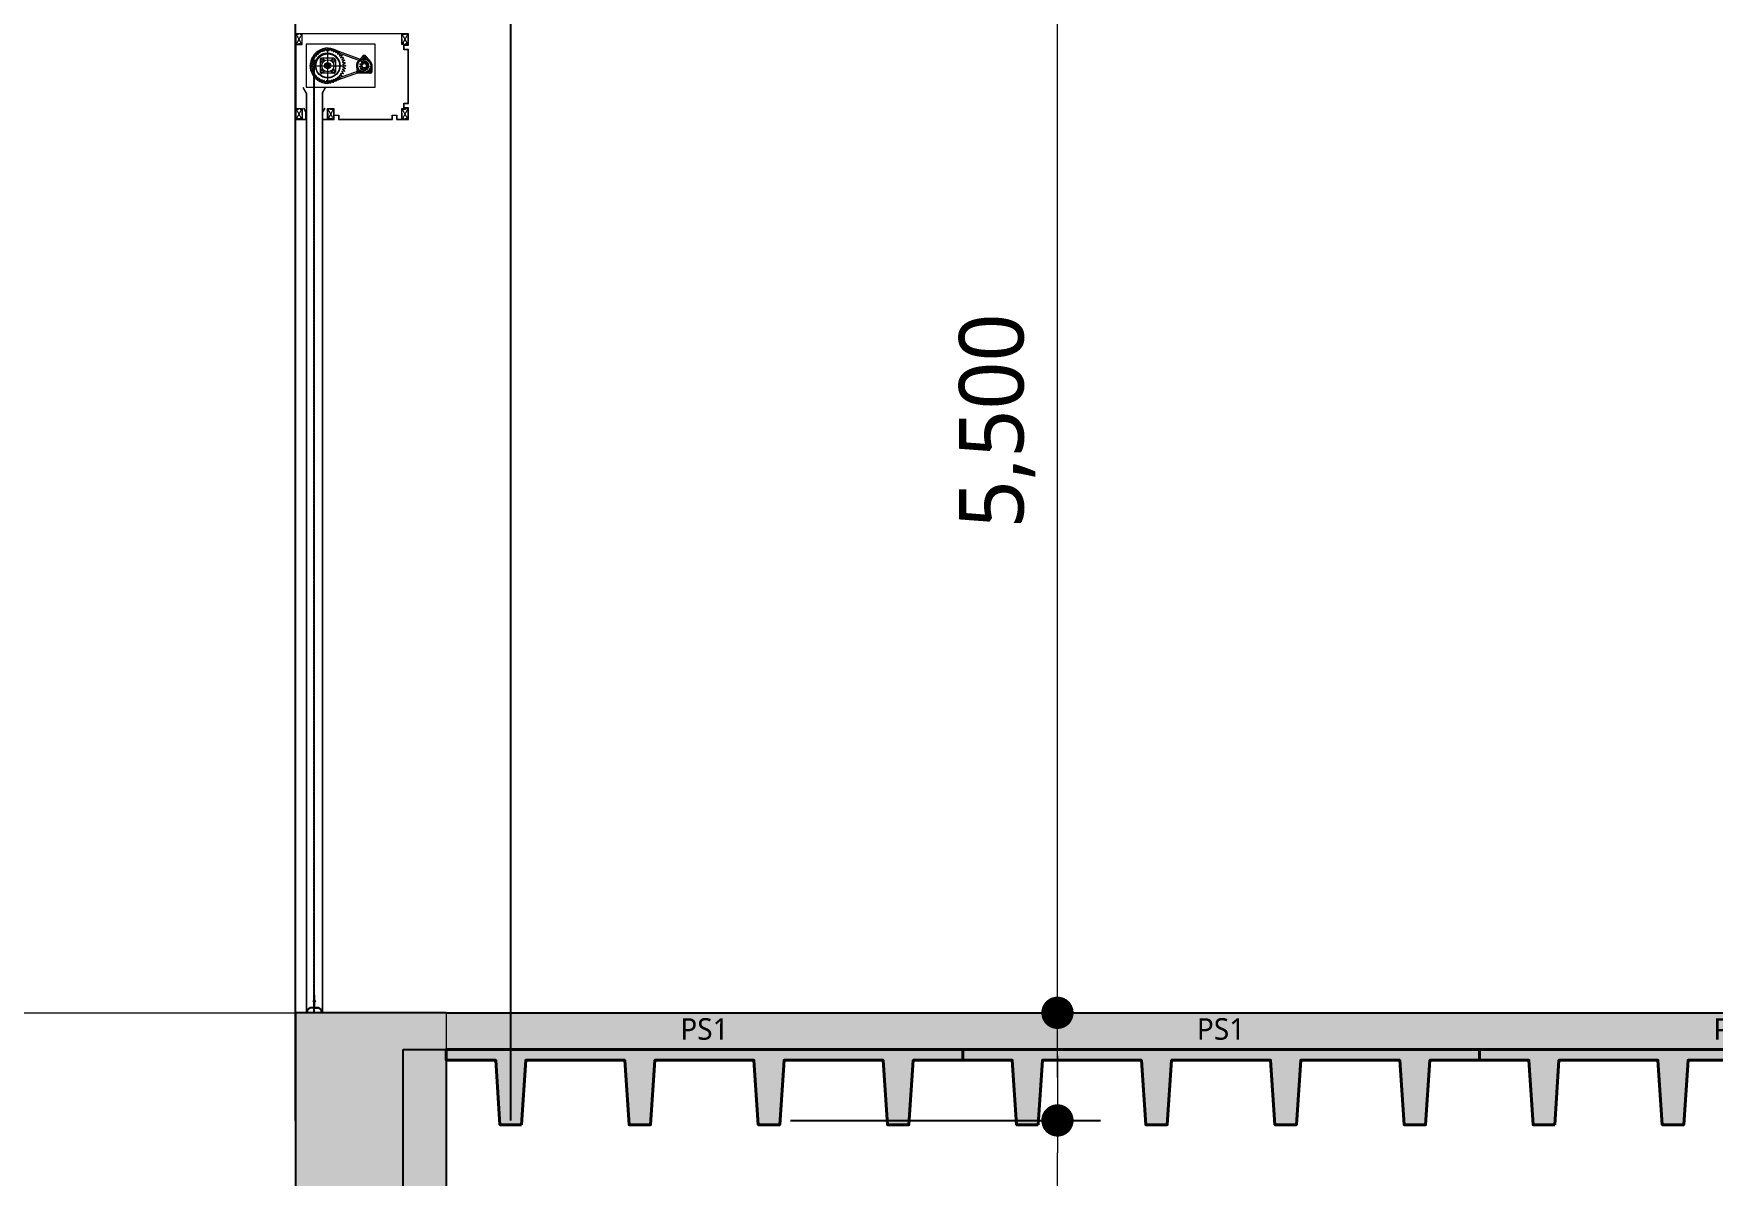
# Model space of a CAD drawing. Header units: millimetres. Extents: x 0 to 420000, y 0 to 297000.
# Drawn here: x 229296 to 237100, y 93690 to 98999 of the extents above; entities that cross this region are included whole.
import ezdxf
from ezdxf.enums import TextEntityAlignment as Align

# ---------------------------------------------------------------- set-up
doc = ezdxf.new("R2010")
doc.units = ezdxf.units.MM
for name, pattern in [('0731_main_plan$0$form_$0$y-Landschaft$0$_$1$20120914_Verkehrsflächen_Grün$0$20120628_xref - Gammel$1$3_H-GL_F1_U3 - Default$0${ Offset Lines }', [0]), ('CEN', [62, 60, -1, 0, -1]), ('CENTER', [2, 1.25, -0.25, 0.25, -0.25]), ('HIDDENX2', [0.75, 0.5, -0.25])]:
    doc.linetypes.add(name, pattern=pattern)
doc.layers.get('Defpoints').update_dxf_attribs({"color": 140})
for name, color, linetype, lineweight in [('A-AXIS-LINE', 1, 'CEN', 15), ('A-CONC-LIN1', 2, 'Continuous', 40), ('A-CONC-LIN2', 7, 'Continuous', 25), ('A-ELEV-LIN2', 7, 'Continuous', 25), ('A-ELEV-LIN3', 8, 'Continuous', 18), ('DJ', 7, 'Continuous', 5)]:
    doc.layers.add(name, color=color, linetype=linetype, lineweight=lineweight)
doc.layers.add('A-CONC-SOLD', color=253, linetype='CEN')
doc.layers.add('CEN', color=1, linetype='CEN')
doc.layers.add('A-XXXX-NPLT', color=144, linetype='Continuous', lineweight=15, plot=False)
doc.styles.add('HY울릉도L', font='')
doc.styles.add('맑은고딕', font='')
doc.styles.get('HY울릉도L').set_extended_font_data('HYwulM')
doc.styles.get('맑은고딕').set_extended_font_data('Malgun Gothic')
doc.dimstyles.new('CDIM', dxfattribs={"dimtxt": 3, "dimasz": 1.5, "dimexe": 2, "dimexo": 1, "dimgap": 1, "dimtad": 1, "dimdec": 0, "dimrnd": 0.5, "dimzin": 0, "dimdsep": 32, "dimlunit": 6, "dimtxsty": 'HY울릉도L', "dimblk1": '_CIDOT', "dimblk2": '_CIDOT', "dimsah": 1, "dimcen": 5.5, "dimclrd": 2, "dimclre": 2, "dimclrt": 7, "dimadec": 0, "dimazin": 0, "dimtfac": 1, "dimtdec": 0, "dimtix": 1, "dimtmove": 2, "dimatfit": 1, "dimldrblk": '_CIDOT', "dimfxl": 1, "dimtolj": 1, "dimtzin": 0, "dimlwd": -1, "dimarcsym": 0})

# ---------------------------------------------------------------- blocks, each defined once
blk = doc.blocks.new('axis(211208)')
at = {"layer": 'A-AXIS-LINE', "ltscale": 1000}
blk.add_line((4631788.1, -371118.7), (4955413.1, -371118.7), dxfattribs=at)
blk = doc.blocks.new('9층')
at = {"layer": 'A-ELEV-LIN2'}
for p, q in [((4800823.8, -411618.7), (4800823.8, -402568.5)), ((4801823.8, -411618.7), (4801823.8, -402568.5))]:
    blk.add_line(p, q, dxfattribs=at)
at = {"layer": 'A-ELEV-LIN3'}
for p, q in [((4800906.9, -406671.9), (4800908.5, -406669.6)), ((4800906.9, -406671.9), (4800914.3, -406680.8)), ((4800908.5, -406669.6), (4800919.3, -406673.9)), ((4800915, -406662), (4800917, -406660)), ((4800915, -406662), (4800921, -406671.9)), ((4800917, -406660), (4800927, -406666)), ((4800919.3, -406673.9), (4800921, -406671.9)), ((4800924.6, -406653.5), (4800926.9, -406651.8)), ((4800924.6, -406653.5), (4800929, -406664.3)), ((4800926.9, -406651.8), (4800935.8, -406659.3)), ((4800927, -406666), (4800929, -406664.3)), ((4800935.4, -406646.6), (4800937.9, -406645.3)), ((4800935.4, -406646.6), (4800938, -406657.9)), ((4800935.8, -406659.3), (4800938, -406657.9)), ((4800937.9, -406645.3), (4800945.6, -406654.1)), ((4800945.6, -406654.1), (4800948, -406653.1)), ((4800947.2, -406641.5), (4800949.9, -406640.6)), ((4800947.2, -406641.5), (4800948, -406653.1)), ((4800949.9, -406640.6), (4800956, -406650.5)), ((4800956, -406650.5), (4800958.6, -406649.9)), ((4800959.6, -406638.3), (4800958.6, -406649.9)), ((4800959.6, -406638.3), (4800962.4, -406637.9)), ((4800962.4, -406637.9), (4800966.9, -406648.5)), ((4800966.9, -406648.5), (4800969.5, -406648.3)), ((4800972.4, -406637.1), (4800969.5, -406648.3)), ((4800973.8, -406660.8), (4800971.6, -406660.8)), ((4800973.8, -406661.5), (4800971.6, -406661.5)), ((4800972.4, -406637.1), (4800975.2, -406637.1)), ((4800973.8, -406791.5), (4800973.8, -406646)), ((4800975.2, -406637.1), (4800978, -406648.3)), ((4800978, -406648.3), (4800980.6, -406648.5)), ((4800985.1, -406637.9), (4800980.6, -406648.5)), ((4800985.1, -406637.9), (4800987.9, -406638.3)), ((4800987.9, -406638.3), (4800988.9, -406649.9)), ((4800988.9, -406649.9), (4800991.5, -406650.5)), ((4800997.7, -406640.6), (4800991.5, -406650.5)), ((4800997.7, -406640.6), (4801000.3, -406641.5)), ((4801000.3, -406641.5), (4800999.5, -406653.1)), ((4800999.5, -406653.1), (4801002, -406654.1)), ((4801009.6, -406645.3), (4801002, -406654.1)), ((4801007.7, -406652.2), (4801150.1, -406705.6)), ((4801012.1, -406646.6), (4801009.5, -406657.9)), ((4801009.5, -406657.9), (4801011.7, -406659.3)), ((4801009.6, -406645.3), (4801012.1, -406646.6)), ((4801010.9, -406646), (4801153.2, -406699.4)), ((4801020.6, -406651.8), (4801011.7, -406659.3)), ((4801022.9, -406653.5), (4801018.5, -406664.3)), ((4801018.5, -406664.3), (4801020.5, -406666)), ((4801030.5, -406660), (4801020.5, -406666)), ((4801020.6, -406651.8), (4801022.9, -406653.5)), ((4801032.5, -406662), (4801026.5, -406671.9)), ((4801026.5, -406671.9), (4801028.2, -406673.9)), ((4801039, -406669.6), (4801028.2, -406673.9)), ((4801030.5, -406660), (4801032.5, -406662)), ((4801040.6, -406671.9), (4801033.2, -406680.8)), ((4801039, -406669.6), (4801040.6, -406671.9)), ((4801137.7, -406673), (4801117.6, -406694.9)), ((4801136.4, -406674.4), (4801136.4, -406684.3)), ((4801137.7, -406684.1), (4801137.7, -406670)), ((4801137.7, -406670), (4801149, -406670)), ((4801149, -406684.1), (4801149, -406670)), ((4801149, -406672.9), (4801169.2, -406694.9)), ((4801150.4, -406674.4), (4801150.4, -406684.3)), ((4800892.1, -406717.3), (4800903.4, -406714.5)), ((4800892.1, -406720.1), (4800892.1, -406717.3)), ((4800892.1, -406720.1), (4800903.4, -406722.9)), ((4800892.9, -406707.3), (4800893.3, -406704.6)), ((4800892.9, -406707.3), (4800903.6, -406711.9)), ((4800892.9, -406730.1), (4800903.6, -406725.6)), ((4800893.3, -406732.9), (4800892.9, -406730.1)), ((4800893.3, -406704.6), (4800904.9, -406703.5)), ((4800893.3, -406732.9), (4800904.9, -406733.9)), ((4800895.7, -406694.8), (4800896.5, -406692.2)), ((4800895.7, -406694.8), (4800905.5, -406701)), ((4800895.7, -406742.6), (4800905.5, -406736.5)), ((4800896.5, -406745.3), (4800895.7, -406742.6)), ((4800896.5, -406692.2), (4800908.1, -406693)), ((4800896.5, -406745.3), (4800908.1, -406744.5)), ((4800900.4, -406682.9), (4800901.7, -406680.4)), ((4800900.4, -406682.9), (4800909.1, -406690.5)), ((4800900.4, -406754.5), (4800909.1, -406746.9)), ((4800901, -406718.7), (4801046.5, -406718.7)), ((4800901.7, -406680.4), (4800913, -406683)), ((4800903.4, -406714.5), (4800903.6, -406711.9)), ((4800903.6, -406725.6), (4800903.4, -406722.9)), ((4800904.9, -406703.5), (4800905.5, -406701)), ((4800905.5, -406736.5), (4800904.9, -406733.9)), ((4800908.1, -406693), (4800909.1, -406690.5)), ((4800909.1, -406746.9), (4800908.1, -406744.5)), ((4800913, -406683), (4800914.3, -406680.8)), ((4800938.6, -406690.6), (4800938.6, -406746.9)), ((4800938.6, -406693.5), (4800946, -406700.9)), ((4800946, -406736.5), (4800938.6, -406744)), ((4801001.9, -406683.5), (4800945.6, -406683.5)), ((4801001.9, -406753.9), (4800945.6, -406753.9)), ((4800948.5, -406683.5), (4800955.9, -406690.9)), ((4800955.9, -406746.5), (4800948.5, -406753.9)), ((4800963.2, -406719.3), (4800974.3, -406708.2)), ((4800978.3, -406709.2), (4800964.2, -406723.3)), ((4800981.2, -406711.2), (4800966.3, -406726.2)), ((4800983.3, -406714.2), (4800969.2, -406728.2)), ((4800972.8, -406800.4), (4801143.2, -406740.4)), ((4800972.9, -406793.4), (4801143.2, -406733.4)), ((4800984.3, -406718.1), (4800973.2, -406729.3)), ((4800999, -406683.5), (4800991.6, -406690.9)), ((4800991.6, -406746.5), (4800999, -406753.9)), ((4801008.9, -406693.5), (4801001.5, -406700.9)), ((4801001.5, -406736.5), (4801008.9, -406744)), ((4801008.9, -406690.6), (4801008.9, -406746.9)), ((4801031, -406718.7), (4801031.7, -406718.7)), ((4801033.2, -406680.8), (4801034.6, -406683)), ((4801045.9, -406680.4), (4801034.6, -406683)), ((4801047.1, -406682.9), (4801038.4, -406690.5)), ((4801038.4, -406690.5), (4801039.4, -406693)), ((4801039.4, -406744.5), (4801038.4, -406746.9)), ((4801047.1, -406754.5), (4801038.4, -406746.9)), ((4801051, -406692.2), (4801039.4, -406693)), ((4801051, -406745.3), (4801039.4, -406744.5)), ((4801051.8, -406694.8), (4801042, -406701)), ((4801042, -406701), (4801042.6, -406703.5)), ((4801042.6, -406733.9), (4801042, -406736.5)), ((4801051.8, -406742.6), (4801042, -406736.5)), ((4801054.2, -406704.6), (4801042.6, -406703.5)), ((4801054.2, -406732.9), (4801042.6, -406733.9)), ((4801054.6, -406707.3), (4801043.9, -406711.9)), ((4801043.9, -406711.9), (4801044.1, -406714.5)), ((4801044.1, -406722.9), (4801043.9, -406725.6)), ((4801054.6, -406730.1), (4801043.9, -406725.6)), ((4801055.4, -406717.3), (4801044.1, -406714.5)), ((4801055.4, -406720.1), (4801044.1, -406722.9)), ((4801045.9, -406680.4), (4801047.1, -406682.9)), ((4801051, -406692.2), (4801051.8, -406694.8)), ((4801051.8, -406742.6), (4801051, -406745.3)), ((4801054.2, -406704.6), (4801054.6, -406707.3)), ((4801054.6, -406730.1), (4801054.2, -406732.9)), ((4801055.4, -406717.3), (4801055.4, -406720.1)), ((4801108.3, -406718.7), (4801108.3, -406749)), ((4801114.1, -406738.1), (4801108.3, -406743.9)), ((4801173.7, -406753.8), (4801113.1, -406753.8)), ((4801124.1, -406748), (4801118.2, -406753.8)), ((4801121.9, -406720.4), (4801128.7, -406718.6)), ((4801122.3, -406723.2), (4801121.9, -406720.4)), ((4801122.3, -406723.2), (4801129.3, -406723.1)), ((4801123.3, -406711.1), (4801124.4, -406708.5)), ((4801123.3, -406711.1), (4801129.2, -406714.8)), ((4801124.4, -406708.5), (4801131.1, -406710.6)), ((4801126.2, -406731.7), (4801130.9, -406726.5)), ((4801128.1, -406733.9), (4801126.2, -406731.7)), ((4801128.1, -406733.9), (4801134, -406730)), ((4801128.7, -406718.6), (4801129.2, -406714.8)), ((4801130.9, -406726.5), (4801129.3, -406723.1)), ((4801130.6, -406701.4), (4801133, -406699.9)), ((4801130.6, -406701.4), (4801133.6, -406707.7)), ((4801131.1, -406710.6), (4801133.6, -406707.7)), ((4801133, -406699.9), (4801137.4, -406705.3)), ((4801137.1, -406732), (4801134, -406730)), ((4801136, -406739), (4801137.1, -406732)), ((4801138.7, -406739.8), (4801136, -406739)), ((4801137.4, -406705.3), (4801141.1, -406704.2)), ((4801138.7, -406739.8), (4801141.6, -406733.3)), ((4801142, -406697.2), (4801141.1, -406704.2)), ((4801145.3, -406733.3), (4801141.6, -406733.3)), ((4801142, -406697.2), (4801144.8, -406697.2)), ((4801144.8, -406697.2), (4801145.7, -406704.2)), ((4801148.1, -406739.8), (4801145.3, -406733.3)), ((4801145.7, -406704.2), (4801149.3, -406705.2)), ((4801150.8, -406739), (4801148.1, -406739.8)), ((4801153.9, -406699.9), (4801149.3, -406705.2)), ((4801152.9, -406730), (4801149.8, -406732)), ((4801150.8, -406739), (4801149.8, -406732)), ((4801158.8, -406733.9), (4801152.9, -406730)), ((4801156.2, -406701.4), (4801153.2, -406707.7)), ((4801153.2, -406707.7), (4801155.7, -406710.5)), ((4801153.9, -406699.9), (4801156.2, -406701.4)), ((4801162.4, -406708.5), (4801155.7, -406710.5)), ((4801157.5, -406723), (4801155.9, -406726.5)), ((4801160.6, -406731.7), (4801155.9, -406726.5)), ((4801164.5, -406723.2), (4801157.5, -406723)), ((4801163.6, -406711.1), (4801157.6, -406714.7)), ((4801157.6, -406714.7), (4801158.1, -406718.5)), ((4801164.9, -406720.4), (4801158.1, -406718.5)), ((4801160.6, -406731.7), (4801158.8, -406733.9)), ((4801162.4, -406708.5), (4801163.6, -406711.1)), ((4801162.8, -406748), (4801168.6, -406753.8)), ((4801164.9, -406720.4), (4801164.5, -406723.2)), ((4801172.7, -406738.1), (4801178.5, -406743.9)), ((4801178.5, -406718.7), (4801178.5, -406749)), ((4800860.8, -406820.9), (4800859.8, -406821.5)), ((4800873.8, -406845.7), (4800859.8, -406821.5)), ((4800875, -406845.4), (4800860.8, -406820.9)), ((4800901.7, -406757), (4800900.4, -406754.5)), ((4800901.7, -406757), (4800913, -406754.4)), ((4800906.9, -406765.6), (4800914.3, -406756.7)), ((4800908.5, -406767.8), (4800906.9, -406765.6)), ((4800908.5, -406767.8), (4800919.3, -406763.5)), ((4800914.3, -406756.7), (4800913, -406754.4)), ((4800915, -406775.5), (4800921, -406765.5)), ((4800917, -406777.4), (4800915, -406775.5)), ((4800917, -406777.4), (4800927, -406771.5)), ((4800921, -406765.5), (4800919.3, -406763.5)), ((4800924.6, -406783.9), (4800929, -406773.2)), ((4800926.9, -406785.6), (4800924.6, -406783.9)), ((4800926.9, -406785.6), (4800935.8, -406778.1)), ((4800929, -406773.2), (4800927, -406771.5)), ((4800935.4, -406790.8), (4800938, -406779.5)), ((4800937.9, -406792.1), (4800935.4, -406790.8)), ((4800938, -406779.5), (4800935.8, -406778.1)), ((4800937.9, -406792.1), (4800945.6, -406783.3)), ((4800948, -406784.4), (4800945.6, -406783.3)), ((4800947.2, -406795.9), (4800948, -406784.4)), ((4800949.9, -406796.8), (4800947.2, -406795.9)), ((4800947.6, -406845.4), (4800961.7, -406820.9)), ((4800948.8, -406845.7), (4800962.7, -406821.5)), ((4800949.9, -406796.8), (4800956, -406787)), ((4800958.6, -406787.6), (4800956, -406787)), ((4800959.6, -406799.1), (4800958.6, -406787.6)), ((4800962.4, -406799.6), (4800959.6, -406799.1)), ((4800961.7, -406820.9), (4800962.7, -406821.5)), ((4800962.4, -406799.6), (4800966.9, -406788.9)), ((4800969.5, -406789.1), (4800966.9, -406788.9)), ((4800972.4, -406800.4), (4800969.5, -406789.1)), ((4800975.2, -406800.4), (4800972.4, -406800.4)), ((4800975.2, -406800.4), (4800978, -406789.1)), ((4800980.6, -406788.9), (4800978, -406789.1)), ((4800985.1, -406799.6), (4800980.6, -406788.9)), ((4800987.9, -406799.1), (4800985.1, -406799.6)), ((4800987.9, -406799.1), (4800988.9, -406787.6)), ((4800991.5, -406787), (4800988.9, -406787.6)), ((4800997.7, -406796.8), (4800991.5, -406787)), ((4801000.3, -406795.9), (4800997.7, -406796.8)), ((4801002, -406783.3), (4800999.5, -406784.4)), ((4801000.3, -406795.9), (4800999.5, -406784.4)), ((4801009.6, -406792.1), (4801002, -406783.3)), ((4801011.7, -406778.1), (4801009.5, -406779.5)), ((4801012.1, -406790.8), (4801009.5, -406779.5)), ((4801012.1, -406790.8), (4801009.6, -406792.1)), ((4801020.6, -406785.6), (4801011.7, -406778.1)), ((4801020.5, -406771.5), (4801018.5, -406773.2)), ((4801022.9, -406783.9), (4801018.5, -406773.2)), ((4801030.5, -406777.4), (4801020.5, -406771.5)), ((4801022.9, -406783.9), (4801020.6, -406785.6)), ((4801028.2, -406763.5), (4801026.5, -406765.5)), ((4801032.5, -406775.5), (4801026.5, -406765.5)), ((4801039, -406767.8), (4801028.2, -406763.5)), ((4801032.5, -406775.5), (4801030.5, -406777.4)), ((4801034.6, -406754.4), (4801033.2, -406756.7)), ((4801040.6, -406765.6), (4801033.2, -406756.7)), ((4801045.9, -406757), (4801034.6, -406754.4)), ((4801040.6, -406765.6), (4801039, -406767.8)), ((4801047.1, -406754.5), (4801045.9, -406757)), ((4800873.8, -406845.7), (4800873.8, -411118.7)), ((4800875, -406845.4), (4800875, -411118.7)), ((4800947.6, -406845.4), (4800947.6, -411118.7)), ((4800948.8, -406845.7), (4800948.8, -411118.7))]:
    blk.add_line(p, q, dxfattribs=at)
blk.add_lwpolyline([(4801193.8, -406618.7), (4800873.8, -406618.7), (4800873.8, -406818.7), (4801193.8, -406818.7)], close=True, dxfattribs=at)
for centre, radius in [((4800973.8, -406718.7), 57.2), ((4800973.8, -406718.7), 55), ((4801143.4, -406678), 4.16), ((4800947.4, -406692.3), 5.28), ((4800947.4, -406745.1), 5.28), ((4800973.8, -406718.7), 28.1), ((4800973.8, -406718.7), 14.2), ((4800973.8, -406718.7), 10.6), ((4801000.1, -406692.3), 5.28), ((4801000.1, -406745.1), 5.28), ((4801143.4, -406718.7), 35.1), ((4801114.6, -406747.5), 4.16), ((4801143.4, -406718.7), 30.4), ((4801143.4, -406718.7), 10.3), ((4801172.2, -406747.5), 4.16)]:
    blk.add_circle(centre, radius, dxfattribs=at)
for centre, radius, start, end in [((4800973.8, -406718.7), 81.6, 62.94208, 269.33238), ((4800973.8, -406718.7), 74.7, 62.93952, 269.33494), ((4800971.6, -406721.5), 60.7, 90, 180), ((4800971.6, -406721.5), 60, 90, 180), ((4800973.8, -406718.7), 58, 0, 90), ((4800973.8, -406718.7), 57.3, 0, 90), ((4800945.6, -406690.6), 7.04, 90, 180), ((4800945.6, -406746.9), 7.04, 180, 270), ((4800941, -406705.9), 7.04, 338.57818, 45), ((4800941, -406731.6), 7.04, 315, 21.42182), ((4800960.9, -406686), 7.04, 225, 291.42182), ((4800960.9, -406751.5), 7.04, 68.57818, 135), ((4800986.6, -406686), 7.04, 248.57818, 315), ((4800986.6, -406751.5), 7.04, 45, 111.42182), ((4801006.5, -406705.9), 7.04, 135, 201.42182), ((4801006.5, -406731.6), 7.04, 158.57818, 225), ((4801001.9, -406690.6), 7.04, 0, 90), ((4801001.9, -406746.9), 7.04, 270, 0), ((4801143.4, -406718.7), 46.4, 220.779, 229.221), ((4801143.4, -406718.7), 21.6, 269.3057, 62.96964), ((4801143.4, -406718.7), 14.7, 269.3057, 62.96964), ((4801143.4, -406718.7), 46.4, 310.779, 319.221)]:
    blk.add_arc(centre, radius, start, end, dxfattribs=at)
at = {"layer": 'CEN', "color": 1, "linetype": 'CENTER'}
blk.add_line((4800911.3, -411118.7), (4800911.3, -406689), dxfattribs=at)
at = {"layer": 'DJ', "color": 8, "linetype": 'HIDDENX2'}
for p, q in [((4800852.5, -406617.4), (4800827.5, -406572.4)), ((4800852.5, -406572.4), (4800827.5, -406617.4)), ((4801345.1, -406617.4), (4801320.1, -406572.4)), ((4801345.1, -406572.4), (4801320.1, -406617.4)), ((4800852.5, -406965), (4800827.5, -406920)), ((4800852.5, -406920), (4800827.5, -406965)), ((4801000.1, -406965), (4800975.1, -406920)), ((4801000.1, -406920), (4800975.1, -406965)), ((4801345.1, -406965), (4801320.1, -406920)), ((4801345.1, -406920), (4801320.1, -406965))]:
    blk.add_line(p, q, dxfattribs=at)
at = {"layer": 'DJ', "color": 4}
for p, q in [((4800910.9, -411117.2), (4800910.9, -406721.5)), ((4800911.6, -411117.2), (4800911.6, -406721.5)), ((4800910.9, -411117.2), (4800911.6, -411117.2))]:
    blk.add_line(p, q, dxfattribs=at)
at = {"layer": 'DJ', "color": 1, "linetype": 'Continuous'}
for p, q in [((4800906.6, -411063.4), (4800906.6, -411067.1)), ((4800906.8, -411063.2), (4800906.7, -411063.2)), ((4800906.8, -411067.2), (4800906.7, -411067.2)), ((4800906.8, -411063.2), (4800906.8, -411067.2)), ((4800907.1, -411063.1), (4800907, -411063.1)), ((4800907.1, -411067.3), (4800907, -411067.3)), ((4800907.3, -411063), (4800907.1, -411063.2)), ((4800907.2, -411063), (4800907.1, -411063.1)), ((4800907.1, -411063), (4800907.1, -411063)), ((4800907.1, -411063), (4800909.3, -411063)), ((4800907.1, -411067.5), (4800907.1, -411063)), ((4800907.2, -411063.1), (4800907.1, -411063.3)), ((4800907.2, -411063.2), (4800907.1, -411063.4)), ((4800907.1, -411063.4), (4800907.1, -411063.4)), ((4800907.1, -411063.5), (4800907.1, -411063.5)), ((4800907.1, -411063.6), (4800907.1, -411063.6)), ((4800907.1, -411063.7), (4800907.1, -411063.7)), ((4800907.1, -411063.8), (4800907.1, -411063.8)), ((4800907.1, -411064.4), (4800907.1, -411064.4)), ((4800907.1, -411064.5), (4800907.1, -411064.6)), ((4800907.1, -411064.5), (4800907.1, -411064.5)), ((4800907.1, -411064.6), (4800907.1, -411064.6)), ((4800907.1, -411064.7), (4800907.1, -411064.8)), ((4800907.1, -411064.7), (4800907.1, -411064.7)), ((4800907.1, -411064.8), (4800907.1, -411064.9)), ((4800907.2, -411064.9), (4800907.1, -411065)), ((4800907.2, -411064.9), (4800907.1, -411064.9)), ((4800907.2, -411065), (4800907.1, -411065.2)), ((4800907.2, -411065), (4800907.1, -411065.1)), ((4800907.3, -411065.1), (4800907.1, -411065.3)), ((4800907.2, -411065.1), (4800907.1, -411065.3)), ((4800907.3, -411065.2), (4800907.1, -411065.4)), ((4800907.3, -411065.3), (4800907.1, -411065.5)), ((4800907.2, -411065.5), (4800907.1, -411065.6)), ((4800907.2, -411065.6), (4800907.1, -411065.7)), ((4800907.1, -411065.7), (4800907.1, -411065.7)), ((4800907.1, -411065.8), (4800907.1, -411065.8)), ((4800907.1, -411065.9), (4800907.1, -411065.9)), ((4800907.1, -411066), (4800907.1, -411066)), ((4800907.1, -411066.7), (4800907.1, -411066.7)), ((4800907.1, -411066.8), (4800907.1, -411066.9)), ((4800907.1, -411066.8), (4800907.1, -411066.8)), ((4800907.1, -411066.9), (4800907.1, -411066.9)), ((4800907.1, -411067), (4800907.1, -411067.1)), ((4800907.1, -411067), (4800907.1, -411067)), ((4800907.1, -411067.1), (4800907.1, -411067.2)), ((4800907.2, -411067.2), (4800907.1, -411067.3)), ((4800907.2, -411067.2), (4800907.1, -411067.3)), ((4800907.2, -411067.3), (4800907.1, -411067.5)), ((4800907.2, -411067.3), (4800907.1, -411067.4)), ((4800907.1, -411067.5), (4800909.3, -411067.5)), ((4800907.3, -411067.4), (4800907.2, -411067.5)), ((4800907.3, -411067.4), (4800907.2, -411067.5)), ((4800909.1, -411065.2), (4800907.3, -411065.2)), ((4800909.3, -411063), (4800909.1, -411063.1)), ((4800909.2, -411063), (4800909.1, -411063.1)), ((4800909.1, -411063), (4800909.1, -411063)), ((4800909.3, -411064.9), (4800909.1, -411065.1)), ((4800909.3, -411065), (4800909.1, -411065.2)), ((4800909.3, -411065.1), (4800909.1, -411065.3)), ((4800909.3, -411065.2), (4800909.1, -411065.3)), ((4800909.3, -411067.2), (4800909.1, -411067.5)), ((4800909.3, -411067.2), (4800909.1, -411067.3)), ((4800909.3, -411063), (4800909.2, -411063.2)), ((4800909.3, -411063.1), (4800909.2, -411063.2)), ((4800909.3, -411063.2), (4800909.2, -411063.3)), ((4800909.3, -411063.3), (4800909.2, -411063.4)), ((4800909.3, -411063.3), (4800909.2, -411063.3)), ((4800909.3, -411064.8), (4800909.2, -411065)), ((4800909.3, -411064.8), (4800909.2, -411064.9)), ((4800909.3, -411065.2), (4800909.2, -411065.4)), ((4800909.3, -411065.3), (4800909.2, -411065.5)), ((4800909.3, -411065.4), (4800909.2, -411065.5)), ((4800909.3, -411065.5), (4800909.2, -411065.6)), ((4800909.3, -411065.6), (4800909.2, -411065.6)), ((4800909.3, -411067), (4800909.2, -411067.1)), ((4800909.3, -411067.1), (4800909.2, -411067.2)), ((4800909.3, -411067.3), (4800909.2, -411067.5)), ((4800909.3, -411067.4), (4800909.2, -411067.5)), ((4800909.3, -411067.5), (4800909.3, -411063)), ((4800909.3, -411063.4), (4800909.3, -411063.5)), ((4800909.3, -411063.5), (4800909.3, -411063.5)), ((4800909.3, -411063.6), (4800909.3, -411063.6)), ((4800909.3, -411063.7), (4800909.3, -411063.7)), ((4800909.3, -411063.7), (4800909.3, -411063.7)), ((4800909.3, -411064.4), (4800909.3, -411064.5)), ((4800909.3, -411064.5), (4800909.3, -411064.5)), ((4800909.3, -411064.6), (4800909.3, -411064.6)), ((4800909.3, -411064.7), (4800909.3, -411064.7)), ((4800909.3, -411065.6), (4800909.3, -411065.7)), ((4800909.3, -411065.7), (4800909.3, -411065.8)), ((4800909.3, -411065.8), (4800909.3, -411065.8)), ((4800909.3, -411065.9), (4800909.3, -411065.9)), ((4800909.3, -411066), (4800909.3, -411066)), ((4800909.3, -411066.7), (4800909.3, -411066.7)), ((4800909.3, -411066.8), (4800909.3, -411066.9)), ((4800909.3, -411066.8), (4800909.3, -411066.8)), ((4800909.3, -411066.9), (4800909.3, -411067)), ((4800915.5, -411063), (4800913.2, -411063)), ((4800913.2, -411063), (4800913.4, -411063.2)), ((4800913.2, -411063), (4800913.4, -411063.1)), ((4800913.2, -411067.5), (4800913.2, -411063)), ((4800913.2, -411063.1), (4800913.3, -411063.2)), ((4800913.2, -411063.2), (4800913.3, -411063.3)), ((4800913.2, -411063.3), (4800913.3, -411063.4)), ((4800913.2, -411063.3), (4800913.3, -411063.3)), ((4800913.2, -411063.4), (4800913.3, -411063.5)), ((4800913.2, -411063.5), (4800913.2, -411063.5)), ((4800913.2, -411063.6), (4800913.2, -411063.6)), ((4800913.2, -411063.7), (4800913.2, -411063.7)), ((4800913.2, -411063.7), (4800913.2, -411063.7)), ((4800913.2, -411064.4), (4800913.2, -411064.5)), ((4800913.2, -411064.5), (4800913.2, -411064.5)), ((4800913.2, -411064.6), (4800913.2, -411064.6)), ((4800913.2, -411064.7), (4800913.3, -411064.7)), ((4800913.2, -411064.8), (4800913.3, -411065)), ((4800913.2, -411064.8), (4800913.3, -411064.9)), ((4800913.2, -411064.9), (4800913.4, -411065.1)), ((4800913.2, -411065), (4800913.4, -411065.2)), ((4800913.2, -411065.1), (4800913.4, -411065.3)), ((4800913.2, -411065.2), (4800913.4, -411065.4)), ((4800913.2, -411065.2), (4800913.4, -411065.3)), ((4800913.2, -411065.3), (4800913.3, -411065.5)), ((4800913.2, -411065.4), (4800913.3, -411065.5)), ((4800913.2, -411065.5), (4800913.3, -411065.6)), ((4800913.2, -411065.6), (4800913.3, -411065.7)), ((4800913.2, -411065.6), (4800913.3, -411065.6)), ((4800913.2, -411065.7), (4800913.3, -411065.8)), ((4800913.2, -411065.8), (4800913.2, -411065.8)), ((4800913.2, -411065.9), (4800913.2, -411065.9)), ((4800913.2, -411066), (4800913.2, -411066)), ((4800913.2, -411066.7), (4800913.2, -411066.7)), ((4800913.2, -411066.8), (4800913.2, -411066.9)), ((4800913.2, -411066.8), (4800913.2, -411066.8)), ((4800913.2, -411066.9), (4800913.3, -411067)), ((4800913.2, -411067), (4800913.3, -411067.1)), ((4800913.2, -411067.1), (4800913.3, -411067.2)), ((4800913.2, -411067.2), (4800913.4, -411067.5)), ((4800913.2, -411067.2), (4800913.4, -411067.3)), ((4800913.2, -411067.3), (4800913.4, -411067.5)), ((4800913.2, -411067.4), (4800913.3, -411067.5)), ((4800915.5, -411067.5), (4800913.2, -411067.5)), ((4800913.3, -411063), (4800913.4, -411063.1)), ((4800913.4, -411063), (4800913.4, -411063)), ((4800913.5, -411065.2), (4800915.2, -411065.2)), ((4800915.2, -411063), (4800915.5, -411063.2)), ((4800915.2, -411065.2), (4800915.5, -411065.4)), ((4800915.2, -411067.4), (4800915.3, -411067.5)), ((4800915.3, -411063), (4800915.5, -411063.1)), ((4800915.3, -411063.1), (4800915.5, -411063.3)), ((4800915.3, -411063.2), (4800915.5, -411063.4)), ((4800915.3, -411064.9), (4800915.5, -411065)), ((4800915.3, -411065), (4800915.5, -411065.2)), ((4800915.3, -411065), (4800915.5, -411065.1)), ((4800915.3, -411065.1), (4800915.5, -411065.3)), ((4800915.3, -411065.1), (4800915.5, -411065.3)), ((4800915.3, -411065.3), (4800915.5, -411065.5)), ((4800915.3, -411065.5), (4800915.5, -411065.6)), ((4800915.3, -411067.2), (4800915.5, -411067.3)), ((4800915.3, -411067.3), (4800915.4, -411067.5)), ((4800915.3, -411067.3), (4800915.5, -411067.4)), ((4800915.3, -411067.4), (4800915.4, -411067.5)), ((4800915.4, -411063), (4800915.5, -411063)), ((4800915.4, -411063.4), (4800915.5, -411063.4)), ((4800915.4, -411063.5), (4800915.5, -411063.5)), ((4800915.4, -411063.6), (4800915.5, -411063.6)), ((4800915.4, -411063.7), (4800915.5, -411063.7)), ((4800915.4, -411064.5), (4800915.5, -411064.6)), ((4800915.4, -411064.6), (4800915.5, -411064.6)), ((4800915.4, -411064.7), (4800915.5, -411064.8)), ((4800915.4, -411064.7), (4800915.5, -411064.7)), ((4800915.4, -411064.8), (4800915.5, -411064.9)), ((4800915.4, -411064.9), (4800915.5, -411064.9)), ((4800915.4, -411065.6), (4800915.5, -411065.7)), ((4800915.4, -411065.7), (4800915.5, -411065.7)), ((4800915.4, -411065.8), (4800915.5, -411065.8)), ((4800915.4, -411065.9), (4800915.5, -411065.9)), ((4800915.4, -411066.8), (4800915.5, -411066.9)), ((4800915.4, -411066.8), (4800915.5, -411066.8)), ((4800915.4, -411066.9), (4800915.5, -411066.9)), ((4800915.4, -411067), (4800915.5, -411067.1)), ((4800915.4, -411067), (4800915.5, -411067)), ((4800915.4, -411067.1), (4800915.5, -411067.2)), ((4800915.4, -411067.2), (4800915.5, -411067.3)), ((4800915.5, -411067.5), (4800915.5, -411063)), ((4800915.5, -411063.1), (4800915.6, -411063.1)), ((4800915.5, -411063.8), (4800915.5, -411063.8)), ((4800915.5, -411064.4), (4800915.5, -411064.4)), ((4800915.5, -411064.5), (4800915.5, -411064.5)), ((4800915.5, -411066), (4800915.5, -411066)), ((4800915.5, -411066.7), (4800915.5, -411066.7)), ((4800915.5, -411067.3), (4800915.6, -411067.3)), ((4800915.7, -411063.2), (4800915.7, -411067.2)), ((4800915.7, -411063.2), (4800915.8, -411063.2)), ((4800915.7, -411067.2), (4800915.8, -411067.2)), ((4800915.9, -411063.4), (4800915.9, -411067.1))]:
    blk.add_line(p, q, dxfattribs=at)
at = {"layer": 'DJ', "color": 4}
for points in [[(4800959.8, -406917), (4800958.8, -406916.4), (4800948.8, -406933.7), (4800948.8, -406968.7), (4801003.8, -406968.7), (4801003.8, -406948.7), (4801023.8, -406948.7), (4801023.8, -406968.7), (4801273.8, -406968.7), (4801273.8, -406948.7), (4801293.8, -406948.7), (4801293.8, -406968.7), (4801348.8, -406968.7), (4801348.8, -406913.7), (4801328.8, -406913.7), (4801328.8, -406893.7), (4801348.8, -406893.7), (4801348.8, -406643.7), (4801328.8, -406643.7), (4801328.8, -406623.7), (4801348.8, -406623.7), (4801348.8, -406568.7)], [(4800823.8, -406568.7), (4800823.8, -406968.7), (4800873.8, -406968.7), (4800873.8, -406933.7), (4800863.8, -406916.4), (4800862.7, -406917)]]:
    blk.add_lwpolyline(points, dxfattribs=at)
at = {"layer": 'DJ', "color": 8}
for points in [[(4800959.8, -406917), (4800950, -406934), (4800950, -406967.5), (4801002.6, -406967.5), (4801002.6, -406947.5), (4801025, -406947.5), (4801025, -406967.5), (4801272.6, -406967.5), (4801272.6, -406947.5), (4801295, -406947.5), (4801295, -406967.5), (4801347.6, -406967.5), (4801347.6, -406914.9), (4801327.6, -406914.9), (4801327.6, -406892.5), (4801347.6, -406892.5), (4801347.6, -406644.9), (4801327.6, -406644.9), (4801327.6, -406622.5), (4801347.6, -406622.5), (4801347.6, -406569.9), (4800825, -406569.9)], [(4800825, -406569.9), (4800825, -406967.5), (4800872.6, -406967.5), (4800872.6, -406934), (4800862.7, -406917)]]:
    blk.add_lwpolyline(points, dxfattribs=at)
at = {"layer": 'DJ', "color": 5}
blk.add_lwpolyline([(4800825, -406619.9), (4800855, -406619.9), (4800855, -406569.9)], dxfattribs=at)
at = {"layer": 'DJ', "color": 8, "linetype": 'HIDDENX2'}
for points in [[(4800852.5, -406572.4), (4800852.5, -406617.4), (4800827.5, -406617.4), (4800827.5, -406572.4)], [(4801345.1, -406572.4), (4801345.1, -406617.4), (4801320.1, -406617.4), (4801320.1, -406572.4)], [(4800852.5, -406920), (4800852.5, -406965), (4800827.5, -406965), (4800827.5, -406920)], [(4801000.1, -406920), (4801000.1, -406965), (4800975.1, -406965), (4800975.1, -406920)], [(4801345.1, -406920), (4801345.1, -406965), (4801320.1, -406965), (4801320.1, -406920)]]:
    blk.add_lwpolyline(points, close=True, dxfattribs=at)
at = {"layer": 'DJ', "color": 5}
for points in [[(4801347.6, -406569.9), (4801347.6, -406619.9), (4801317.6, -406619.9), (4801317.6, -406569.9)], [(4800855, -406917.5), (4800855, -406967.5), (4800825, -406967.5), (4800825, -406917.5)], [(4801002.6, -406917.5), (4801002.6, -406967.5), (4800972.6, -406967.5), (4800972.6, -406917.5)], [(4801347.6, -406917.5), (4801347.6, -406967.5), (4801317.6, -406967.5), (4801317.6, -406917.5)], [(4800910.9, -411035.2), (4800910.9, -411096.8), (4800894.3, -411096.8), (4800894.3, -411095.2), (4800909.3, -411095.2), (4800909.3, -411035.2)], [(4800911.6, -411035.2), (4800911.6, -411096.8), (4800928.2, -411096.8), (4800928.2, -411095.2), (4800913.2, -411095.2), (4800913.2, -411035.2)]]:
    blk.add_lwpolyline(points, close=True, dxfattribs=at)
at = {"layer": 'DJ', "color": 6, "lineweight": 9}
blk.add_lwpolyline([(4800906.3, -411095.2), (4800906.3, -411093.7), (4800891.3, -411093.7), (4800879.3, -411103.7), (4800879.3, -411118.7), (4800943.3, -411118.7), (4800943.3, -411103.7), (4800931.3, -411093.7), (4800916.3, -411093.7), (4800916.3, -411095.2), (4800930.7, -411095.2), (4800941.8, -411104.4), (4800941.8, -411117.2), (4800880.8, -411117.2), (4800880.8, -411104.4), (4800891.8, -411095.2)], close=True, dxfattribs=at)
at = {"layer": 'DJ', "color": 1, "linetype": 'Continuous'}
for centre, radius, start, end in [((4800906.6, -411065.2), 1.8, 90, 270), ((4800906.7, -411063.4), 0.135, 90, 180), ((4800906.7, -411067.1), 0.135, 180, 270), ((4800907, -411063.2), 0.135, 90, 180), ((4800907, -411067.2), 0.135, 180, 270), ((4800909.1, -411063.9), 2.02, 151.24033, 184.28105), ((4800909.1, -411064.2), 2.02, 175.71895, 208.75967), ((4800909.1, -411066.2), 2.02, 151.24033, 184.28105), ((4800909.1, -411066.5), 2.02, 175.71895, 208.75967), ((4800907.3, -411063.9), 2.02, 355.71895, 28.75967), ((4800907.3, -411064.2), 2.02, 331.24033, 4.28105), ((4800907.3, -411066.2), 2.02, 355.71895, 28.75967), ((4800907.3, -411066.5), 2.02, 331.24033, 4.28105), ((4800915.2, -411063.9), 2.02, 151.24033, 184.28105), ((4800915.2, -411064.2), 2.02, 175.71895, 208.75967), ((4800915.2, -411066.2), 2.02, 151.24033, 184.28105), ((4800915.2, -411066.5), 2.02, 175.71895, 208.75967), ((4800913.4, -411063.9), 2.02, 355.71895, 28.75967), ((4800913.4, -411064.2), 2.02, 331.24033, 4.28105), ((4800913.4, -411066.2), 2.02, 355.71895, 28.75967), ((4800913.4, -411066.5), 2.02, 331.24033, 4.28105), ((4800915.6, -411063.2), 0.135, 0, 90), ((4800915.6, -411067.2), 0.135, 270, 0), ((4800915.8, -411063.4), 0.135, 0, 90), ((4800915.8, -411067.1), 0.135, 270, 0), ((4800915.9, -411065.2), 1.8, 270, 90)]:
    blk.add_arc(centre, radius, start, end, dxfattribs=at)
blk = doc.blocks.new('PS1')
at = {"layer": 'A-CONC-SOLD'}
h = blk.add_hatch(color=256, dxfattribs=at)
h.dxf.hatch_style = 1
h.paths.add_polyline_path([(2400, 0), (2400, -170), (0, -170), (0, 0)])
h = blk.add_hatch(color=256, dxfattribs=at)
h.dxf.hatch_style = 1
h.paths.add_polyline_path([(350, -520), (370, -220), (830, -220), (850, -520), (950, -520), (970, -220), (1430, -220), (1450, -520), (1550, -520), (1570, -220), (2030, -220), (2050, -520), (2150, -520), (2170, -220), (2400, -220), (2400, -170), (0, -170), (0, -220), (230, -220), (250, -520)])
at = {"layer": 'A-CONC-LIN1', "linetype": '0731_main_plan$0$form_$0$y-Landschaft$0$_$1$20120914_Verkehrsflächen_Grün$0$20120628_xref - Gammel$1$3_H-GL_F1_U3 - Default$0${ Offset Lines }'}
blk.add_lwpolyline([(350, -520), (370, -220), (830, -220), (850, -520), (950, -520), (970, -220), (1430, -220), (1450, -520), (1550, -520), (1570, -220), (2030, -220), (2050, -520), (2150, -520), (2170, -220), (2400, -220), (2400, -170), (0, -170), (0, -220), (230, -220), (250, -520)], close=True, dxfattribs=at)
at = {"layer": 'A-CONC-LIN2'}
blk.add_line((0, 0), (2400, 0), dxfattribs=at)
at = {"layer": 'A-XXXX-NPLT', "style": '맑은고딕'}
blk.add_text('PS1', height=100, dxfattribs=at).set_placement((1200, -75), align=Align.MIDDLE)
blk = doc.blocks.new('PG12')
at = {"layer": 'A-CONC-SOLD'}
h = blk.add_hatch(color=256, dxfattribs=at)
h.dxf.hatch_style = 1
h.paths.add_polyline_path([(275, 2280), (475, 2280), (475, 1300), (275, 1300)], flags=17)
h.paths.add_polyline_path([(275, 1300), (475, 1300), (475, 0), (-375, 0), (-375, 630), (-225, 630), (-225, 1150), (5, 1150), (45, 250), (225, 250), (275, 350)])
h.paths.add_polyline_path([(-225, 2450), (475, 2450), (475, 2280), (275, 2280), (275, 1300), (275, 350), (225, 250), (45, 250), (5, 1150), (-225, 1150)])
at = {"color": 2, "ltscale": 2}
for points in [[(275, 2280), (475, 2280), (475, 1300), (275, 1300)], [(-225, 1150), (-225, 630), (-375, 630), (-375, 0), (475, 0), (475, 1300), (275, 1300), (275, 350), (225, 250), (45, 250), (5, 1150)]]:
    blk.add_lwpolyline(points, close=True, dxfattribs=at)
at = {"layer": 'A-ELEV-LIN2'}
blk.add_lwpolyline([(475, 2450), (-225, 2450), (-225, 1150)], dxfattribs=at)
at = {"layer": 'A-XXXX-NPLT'}
blk.add_lwpolyline([(475, 0), (-375, 0), (-375, 630), (-225, 630), (-225, 2450), (475, 2450)], close=True, dxfattribs=at)
at = {"layer": 'A-XXXX-NPLT', "style": '맑은고딕'}
blk.add_text('PG12(750X2450)', height=50, dxfattribs=at).set_placement((0, 69.9), align=Align.MIDDLE)
blk = doc.blocks.new('기준층')
for name, p in [('PG12', (4801048.8, -403568.7)), ('PS1', (4801523.8, -401118.7)), ('PS1', (4803923.8, -401118.7)), ('PS1', (4806323.8, -401118.7))]:
    blk.add_blockref(name, p)
blk = doc.blocks.new('_CIDOT')
at = {"color": 0, "linetype": 'ByBlock'}
blk.add_line((2, 0), (-1, 0), dxfattribs=at)
at = {"color": 0, "linetype": 'ByBlock', "const_width": 0.5}
blk.add_lwpolyline([(-0.25, 0, 1), (0.25, 0, 1)], format="xyb", close=True, dxfattribs=at)
blk = doc.blocks.new('*D169')
at = {"layer": 'A-XXXX-NPLT', "lineweight": -2, "transparency": 16777216}
for p, q in [((232812.5, 93950), (234252.5, 93950)), ((232812.5, 89950), (234252.5, 89950))]:
    blk.add_line(p, q, dxfattribs=at)
at = {"layer": 'A-XXXX-NPLT', "transparency": 16777216}
blk.add_line((234052.5, 90100), (234052.5, 93800), dxfattribs=at)
at = {"layer": 'Defpoints', "color": 0, "transparency": 16777216}
for p in [(232712.5, 93950), (234052.5, 93950), (232712.5, 89950)]:
    blk.add_point(p, dxfattribs=at)
at = {"layer": 'A-XXXX-NPLT', "transparency": 16777216, "xscale": 150, "yscale": 150, "zscale": 150}
for p, rotation in [((234052.5, 93950), 90), ((234052.5, 89950), 270)]:
    blk.add_blockref('_CIDOT', p, dxfattribs=dict(at, rotation=rotation))
at = {"layer": 'A-XXXX-NPLT', "color": 3, "transparency": 16777216, "insert": (233772.3, 91950), "char_height": 300, "attachment_point": 5, "rotation": 90, "style": '맑은고딕'}
blk.add_mtext('\\A1;4,000', dxfattribs=at)
blk = doc.blocks.new('*D178')
at = {"layer": 'A-XXXX-NPLT', "lineweight": -2, "transparency": 16777216}
for p, q in [((232812.5, 99950), (234252.5, 99950)), ((232812.5, 94450), (234252.5, 94450))]:
    blk.add_line(p, q, dxfattribs=at)
at = {"layer": 'A-XXXX-NPLT', "transparency": 16777216}
blk.add_line((234052.5, 94600), (234052.5, 99800), dxfattribs=at)
at = {"layer": 'Defpoints', "color": 0, "transparency": 16777216}
for p in [(232712.5, 99950), (234052.5, 99950), (232712.5, 94450)]:
    blk.add_point(p, dxfattribs=at)
at = {"layer": 'A-XXXX-NPLT', "transparency": 16777216, "xscale": 150, "yscale": 150, "zscale": 150}
for p, rotation in [((234052.5, 99950), 90), ((234052.5, 94450), 270)]:
    blk.add_blockref('_CIDOT', p, dxfattribs=dict(at, rotation=rotation))
at = {"layer": 'A-XXXX-NPLT', "color": 3, "transparency": 16777216, "insert": (233772.3, 97200), "char_height": 300, "attachment_point": 5, "rotation": 90, "style": '맑은고딕'}
blk.add_mtext('\\A1;5,500', dxfattribs=at)

msp = doc.modelspace()

# ---------------------------------------------------------------- block references
for name, p in [('9층', (-4570311.3, 505568.7)), ('기준층', (-4570311.3, 495568.7))]:
    msp.add_blockref(name, p)
at = {"layer": 'A-AXIS-LINE'}
msp.add_blockref('axis(211208)', (-4581588.1, 465568.7), dxfattribs=at)

# ---------------------------------------------------------------- dimensions: what is measured, and where the dimension line sits
at = {"layer": 'A-XXXX-NPLT'}
for p1, p2, picture, middle in [((232712.5, 94450), (232712.5, 99950), '*D178', (233772.3, 97200)), ((232712.5, 89950), (232712.5, 93950), '*D169', (233772.3, 91950))]:
    dim = msp.add_aligned_dim(p1=p1, p2=p2, distance=-1340, dimstyle='CDIM', override={"dimscale": 100, "dimtxsty": '맑은고딕', "dimclrd": 256, "dimclre": 256, "dimclrt": 3}, dxfattribs=at)
    dim.commit()
    dim.dimension.update_dxf_attribs({"geometry": picture, "text_midpoint": middle})

doc.saveas('drawing.dxf')
